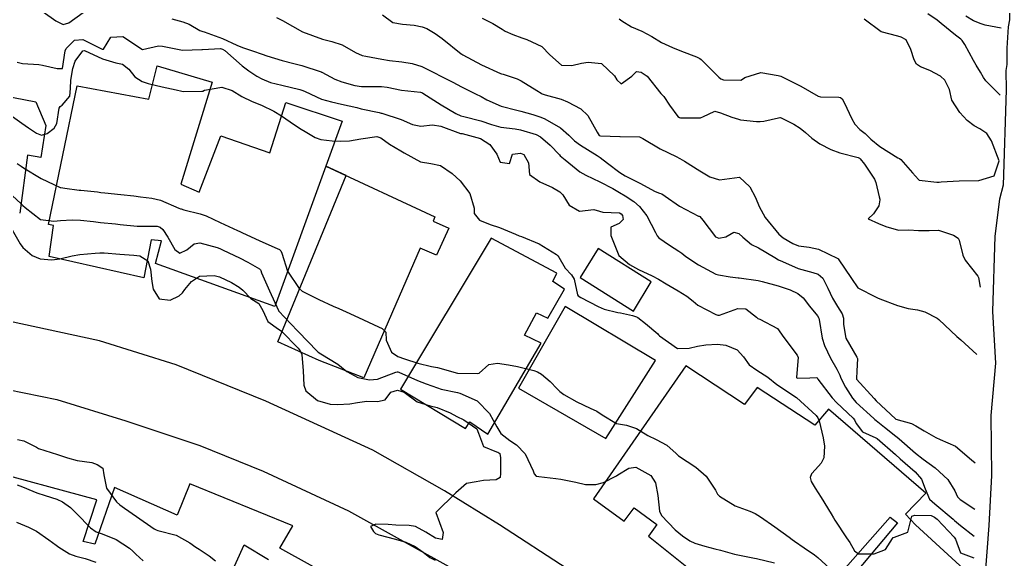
# Model space of a CAD drawing. Header units: metres. Extents: x 318500 to 325275, y 7408834 to 7428799.
# Drawn here: x 320330.3 to 320429.5, y 7413207.7 to 7413261.7 of the extents above; entities that cross this region are included whole.
import ezdxf

# ---------------------------------------------------------------- set-up
doc = ezdxf.new("R2010")
doc.units = ezdxf.units.M
doc.header["$MEASUREMENT"] = 0
for name, color, linetype in [('Area', 45, 'Continuous'), ('Curvas de Nivel 1m', 11, 'Continuous'), ('Curvas de Nivel 5m', 15, 'Continuous'), ('Edificações', 30, 'Continuous'), ('Vias Primárias', 230, 'Continuous')]:
    doc.layers.add(name, color=color, linetype=linetype)

msp = doc.modelspace()

# ---------------------------------------------------------------- linework, layer by layer
at = {"layer": 'Area'}
msp.add_lwpolyline([(320429.529, 7413267.596), (320429.464, 7413261.702), (320429.311, 7413261.026), (320429.18, 7413258.872), (320429.179, 7413257.234), (320429.102, 7413256.648), (320429.121, 7413254.696), (320428.815, 7413245.157), (320428.467, 7413243.751), (320428.001, 7413240.039), (320427.744, 7413232.497), (320428.072, 7413227.313), (320427.582, 7413222.075), (320427.641, 7413216.029), (320427.392, 7413211.036), (320426.302, 7413196.956)], dxfattribs=at)
at = {"layer": 'Curvas de Nivel 1m', "flags": 128}
for points, elevation in [([(320366.608, 7413262.233), (320367.632, 7413261.436), (320368.599, 7413261.289), (320369.78, 7413261.197), (320370.596, 7413261.017), (320371.066, 7413260.834), (320371.875, 7413260.351), (320372.582, 7413259.833), (320374.5, 7413258.311), (320374.559, 7413258.27), (320374.65, 7413258.218), (320376.544, 7413257.22), (320378.452, 7413256.34), (320378.531, 7413256.31), (320378.7, 7413256.257), (320380.103, 7413255.814), (320380.524, 7413255.614), (320382.082, 7413254.647), (320382.512, 7413254.366), (320382.608, 7413254.306), (320382.911, 7413254.204), (320384.504, 7413253.762), (320385.156, 7413253.515), (320386.49, 7413252.806), (320387.186, 7413252.143), (320388.115, 7413250.473), (320388.331, 7413250.131), (320388.449, 7413250.076), (320390.388, 7413250.039), (320390.449, 7413250.038), (320392.359, 7413249.981), (320392.449, 7413249.958), (320392.697, 7413249.818), (320394.441, 7413248.79), (320396.043, 7413248.026), (320396.427, 7413247.834), (320396.882, 7413247.554), (320398.409, 7413246.588), (320399.432, 7413245.98), (320400.397, 7413245.691), (320402.4, 7413245.94), (320403.446, 7413244.98), (320404.001, 7413243.916), (320404.366, 7413243.001), (320404.983, 7413241.904), (320406.325, 7413240.223), (320406.766, 7413239.883), (320407.755, 7413239.309), (320408.312, 7413239.063), (320409.385, 7413238.918), (320410.309, 7413238.742), (320412.25, 7413237.81), (320412.299, 7413237.763), (320413.636, 7413235.79), (320414.256, 7413234.865), (320416.086, 7413233.908), (320416.241, 7413233.846), (320416.448, 7413233.748), (320418.233, 7413233.072), (320419.31, 7413232.793), (320420.229, 7413232.64), (320420.977, 7413232.438), (320422.221, 7413231.812), (320422.384, 7413231.668), (320424.195, 7413229.985), (320424.586, 7413229.644), (320426.17, 7413228.18)], 723), ([(320428.52, 7413254.17), (320427.089, 7413255.612), (320426.854, 7413255.926), (320426.548, 7413256.463), (320426.108, 7413257.179), (320425.837, 7413257.631), (320424.973, 7413259.256), (320424.721, 7413259.648), (320424.592, 7413259.775), (320424.062, 7413260.191), (320422.615, 7413261.363), (320422.204, 7413261.676), (320421.263, 7413262.327)], 722), ([(320428.61, 7413260.89), (320427.031, 7413261.196), (320426.615, 7413261.309), (320425.854, 7413261.631), (320425.075, 7413262.094)], 723), ([(320355.998, 7413261.953), (320356.601, 7413261.641), (320358.59, 7413260.53), (320360.579, 7413259.768), (320361.523, 7413259.538), (320362.571, 7413259.207), (320363.893, 7413258.457), (320364.556, 7413258.156), (320364.925, 7413258.074), (320366.55, 7413257.776), (320367.313, 7413257.644), (320368.547, 7413257.495), (320369.595, 7413257.328), (320370.54, 7413257.034), (320371.94, 7413256.349), (320372.333, 7413256.148), (320372.527, 7413256.053), (320373.659, 7413255.461), (320374.517, 7413254.994), (320375.932, 7413254.296), (320376.506, 7413254.017), (320377.07, 7413253.713), (320378.492, 7413253.059), (320380.074, 7413252.648), (320380.485, 7413252.552), (320381.691, 7413252.218), (320382.476, 7413251.964), (320382.883, 7413251.795), (320384.461, 7413250.899), (320385.291, 7413250.167), (320385.869, 7413249.584), (320386.44, 7413249.147), (320388.137, 7413248.133), (320388.427, 7413247.934), (320389.177, 7413247.36), (320390.405, 7413246.425), (320390.948, 7413246.092), (320392.389, 7413245.335), (320393.941, 7413244.498), (320394.383, 7413244.329), (320394.605, 7413244.269), (320394.941, 7413244.042), (320396.365, 7413243.026), (320398.287, 7413242.055), (320398.351, 7413242.032), (320398.43, 7413241.989), (320398.706, 7413241.625), (320399.993, 7413239.973), (320400.319, 7413239.831), (320401.012, 7413239.96), (320401.834, 7413240.441), (320402.325, 7413240.297), (320402.719, 7413239.934), (320403.606, 7413239.214), (320404.31, 7413238.871), (320405.937, 7413237.894), (320406.297, 7413237.674), (320406.694, 7413237.484), (320408.284, 7413236.803), (320409.732, 7413236.385), (320410.276, 7413236.223), (320410.763, 7413235.825), (320411.246, 7413234.829), (320411.715, 7413233.815), (320412.232, 7413232.986), (320412.671, 7413232.249), (320412.809, 7413231.801), (320412.836, 7413231.176), (320413.037, 7413229.797), (320414.162, 7413227.915), (320414.22, 7413227.779), (320414.147, 7413226.503), (320414.116, 7413225.78), (320414.139, 7413225.714), (320415.901, 7413223.753), (320416.107, 7413223.544), (320418.021, 7413221.731), (320418.08, 7413221.7), (320419.632, 7413221.263), (320420.073, 7413221.037), (320420.913, 7413220.532), (320422.062, 7413219.861), (320422.522, 7413219.665), (320424.05, 7413218.991), (320425.659, 7413217.626), (320426.03, 7413217.3)], 724), ([(320376.606, 7413261.885), (320377.662, 7413261.335), (320378.595, 7413260.771), (320378.915, 7413260.577), (320379.667, 7413260.244), (320380.585, 7413259.899), (320381.063, 7413259.745), (320382.572, 7413259.038), (320383.382, 7413258.198), (320384.545, 7413257.161), (320385.581, 7413257.127), (320386.548, 7413257.376), (320387.212, 7413257.482), (320388.548, 7413257.346), (320389.865, 7413256.11), (320390.113, 7413255.693), (320390.522, 7413255.315), (320391.597, 7413256.084), (320392.07, 7413256.544), (320392.536, 7413256.467), (320393.145, 7413256.064), (320394.513, 7413254.341), (320394.651, 7413254.187), (320394.797, 7413254.046), (320395.379, 7413253.155), (320396.212, 7413252.024), (320396.373, 7413251.916), (320396.479, 7413251.888), (320398.388, 7413251.9), (320398.479, 7413251.903), (320398.55, 7413251.919), (320398.717, 7413251.988), (320399.909, 7413252.555), (320400.486, 7413252.394), (320401.626, 7413251.953), (320402.281, 7413251.746), (320402.478, 7413251.706), (320404.1, 7413251.539), (320404.476, 7413251.524), (320404.821, 7413251.562), (320406.303, 7413251.892), (320406.446, 7413251.925), (320406.481, 7413251.926), (320406.579, 7413251.889), (320407.855, 7413251.25), (320408.47, 7413250.847), (320409.024, 7413250.41), (320409.629, 7413249.842), (320410.452, 7413249.285), (320411.534, 7413248.728), (320412.439, 7413248.388), (320414.303, 7413247.911), (320414.431, 7413247.843), (320414.502, 7413247.779), (320414.928, 7413247.267), (320415.942, 7413245.757), (320416.07, 7413245.428), (320416.382, 7413243.968), (320416.446, 7413243.749), (320416.468, 7413243.66), (320416.37, 7413243.083), (320415.835, 7413242.28), (320415.287, 7413241.766), (320416.343, 7413241.303), (320417.073, 7413241.008), (320418.334, 7413240.641), (320419.378, 7413240.671), (320420.334, 7413240.617), (320421.415, 7413240.603), (320422.334, 7413240.634), (320423.86, 7413240.122), (320424.323, 7413239.829), (320424.404, 7413239.649), (320424.791, 7413238.128), (320425.016, 7413237.639), (320426.276, 7413236.038), (320426.346, 7413235.907), (320426.52, 7413234.92)], 722), ([(320390.326, 7413261.823), (320390.605, 7413261.627), (320391.552, 7413261.033), (320392.598, 7413260.575), (320393.597, 7413260.06), (320394.581, 7413259.463), (320395.67, 7413258.937), (320396.568, 7413258.584), (320398.077, 7413257.997), (320398.41, 7413257.844), (320398.557, 7413257.726), (320400.337, 7413255.972), (320400.538, 7413255.814), (320400.801, 7413255.701), (320402.536, 7413255.666), (320402.709, 7413255.766), (320402.937, 7413255.934), (320404.545, 7413256.428), (320406.283, 7413256.152), (320406.542, 7413256.06), (320406.665, 7413256.012), (320406.948, 7413255.884), (320408.528, 7413255.059), (320410.274, 7413254.073), (320410.513, 7413254.006), (320412.361, 7413253.962), (320412.512, 7413253.937), (320412.67, 7413253.808), (320412.876, 7413253.433), (320413.66, 7413251.792), (320413.96, 7413251.273), (320414.469, 7413250.725), (320415.004, 7413250.311), (320415.559, 7413249.764), (320416.449, 7413249.025), (320418.28, 7413247.884), (320418.431, 7413247.807), (320418.571, 7413247.728), (320419.743, 7413246.377), (320420.349, 7413245.701), (320420.371, 7413245.671), (320420.4, 7413245.653), (320422.173, 7413245.448), (320422.398, 7413245.454), (320422.597, 7413245.469), (320424.399, 7413245.57), (320426.4, 7413245.62), (320427.908, 7413246.098), (320428.43, 7413247.59), (320427.653, 7413249.602), (320427.19, 7413250.332), (320426.472, 7413250.803), (320425.934, 7413251.088), (320425.228, 7413251.639), (320424.492, 7413252.432), (320423.678, 7413253.658), (320423.444, 7413254.743), (320422.985, 7413255.666), (320422.544, 7413256.065), (320421.49, 7413256.626), (320420.553, 7413257.016), (320420.134, 7413257.285), (320419.892, 7413257.71), (320419.562, 7413258.728), (320419.102, 7413259.722), (320418.594, 7413259.997), (320418.26, 7413260.068), (320416.602, 7413260.525), (320414.907, 7413261.776)], 721), ([(320329.981, 7413257.466), (320330.537, 7413257.352), (320332.172, 7413257.239), (320332.534, 7413257.165), (320334.011, 7413256.855), (320334.53, 7413256.827), (320334.538, 7413256.85), (320334.802, 7413258.6), (320334.9, 7413258.845), (320335.73, 7413259.676), (320336.574, 7413259.754), (320338.523, 7413258.791), (320338.56, 7413258.771), (320338.583, 7413258.767), (320338.637, 7413258.789), (320339.382, 7413259.978), (320340.579, 7413260.044), (320342.56, 7413258.74), (320344.164, 7413259.118), (320344.566, 7413259.094), (320346.56, 7413258.69), (320348.493, 7413258.729), (320348.561, 7413258.735), (320350.356, 7413258.841), (320350.562, 7413258.787), (320350.8, 7413258.628), (320352.537, 7413257.092), (320353.21, 7413256.6), (320354.023, 7413256.086), (320354.522, 7413255.794), (320355.398, 7413255.446), (320356.516, 7413255.156), (320358.323, 7413254.72), (320358.511, 7413254.671), (320358.616, 7413254.634), (320358.851, 7413254.525), (320360.499, 7413253.776), (320361.493, 7413253.487), (320362.492, 7413253.26), (320364.025, 7413252.917), (320364.485, 7413252.813), (320366.273, 7413252.423), (320366.479, 7413252.372), (320366.538, 7413252.36), (320368.47, 7413251.73), (320369.604, 7413251.237), (320370.46, 7413251.061), (320371.607, 7413251.209), (320372.461, 7413251.044), (320374.422, 7413250.339), (320374.45, 7413250.331), (320374.598, 7413250.309), (320376.445, 7413249.813), (320377.383, 7413249.22), (320378.077, 7413248.265), (320378.418, 7413247.467), (320379.343, 7413247.32), (320379.624, 7413248.242), (320380.431, 7413248.359), (320380.76, 7413248.227), (320381.251, 7413247.389), (320381.343, 7413246.221), (320382.389, 7413245.467), (320383.664, 7413244.908), (320384.374, 7413244.472), (320384.694, 7413244.175), (320385.327, 7413243.133), (320386.354, 7413242.542), (320387.779, 7413242.713), (320388.354, 7413242.532), (320388.679, 7413242.451), (320390.353, 7413242.366), (320390.54, 7413242.285), (320390.683, 7413242.095), (320390.744, 7413241.694), (320390.338, 7413241.289), (320389.503, 7413240.942), (320389.49, 7413240.112), (320390.29, 7413238.1), (320391.378, 7413237.18), (320392.276, 7413236.706), (320393.628, 7413236.056), (320394.265, 7413235.708), (320395.03, 7413235.267), (320396.248, 7413234.542), (320397.111, 7413234.007), (320397.745, 7413233.507), (320398.231, 7413233.107), (320400.018, 7413232.176), (320400.221, 7413232.104), (320400.384, 7413232.13), (320402.228, 7413232.771), (320403.036, 7413232.736), (320404.105, 7413231.912), (320404.218, 7413231.793), (320404.424, 7413231.701), (320406.204, 7413230.791), (320406.835, 7413229.88), (320408.164, 7413228.115), (320408.275, 7413227.858), (320408.144, 7413226.289), (320408.116, 7413225.86), (320408.139, 7413225.826), (320408.193, 7413225.805), (320409.452, 7413225.84), (320410.14, 7413225.851), (320410.167, 7413225.83), (320410.254, 7413225.713), (320411.682, 7413223.814), (320412.103, 7413223.35), (320413.774, 7413221.785), (320413.914, 7413221.618), (320414.075, 7413221.273), (320414.731, 7413220.435), (320416.061, 7413219.829), (320416.203, 7413219.749), (320418.036, 7413218.138), (320418.505, 7413217.723), (320420.011, 7413216.406), (320420.653, 7413215.69), (320421.012, 7413214.707), (320421.448, 7413213.678), (320421.973, 7413213.2), (320423.826, 7413211.651), (320423.948, 7413211.543), (320424.537, 7413211.045), (320425.93, 7413209.98)], 726), ([(320329.04, 7413252.353), (320330.457, 7413251.36), (320331.139, 7413250.89), (320331.918, 7413250.351), (320332.443, 7413250.146), (320332.992, 7413250.317), (320333.688, 7413250.858), (320333.972, 7413251.341), (320334.212, 7413252.853), (320334.295, 7413253.039), (320334.485, 7413253.181), (320335.267, 7413254.07), (320335.328, 7413254.838), (320335.358, 7413255.677), (320335.567, 7413256.834), (320335.808, 7413257.564), (320336.557, 7413258.627), (320336.742, 7413258.632), (320338.545, 7413257.816), (320339.892, 7413257.424), (320340.538, 7413257.274), (320341.192, 7413256.76), (320341.774, 7413256.003), (320342.518, 7413255.537), (320343.131, 7413255.346), (320344.513, 7413255.006), (320345.923, 7413254.696), (320346.508, 7413254.563), (320346.653, 7413254.543), (320348.508, 7413254.559), (320348.587, 7413254.581), (320348.758, 7413254.656), (320350.513, 7413254.972), (320351.533, 7413254.62), (320352.501, 7413254.018), (320353.556, 7413253.533), (320354.489, 7413253.161), (320355.73, 7413252.561), (320356.473, 7413252.111), (320357.8, 7413251.196), (320358.454, 7413250.775), (320358.859, 7413250.524), (320359.86, 7413249.925), (320360.442, 7413249.72), (320361.553, 7413249.595), (320362.441, 7413249.547), (320363.312, 7413249.591), (320364.443, 7413249.781), (320366.037, 7413250.017), (320366.445, 7413249.896), (320367.298, 7413249.267), (320368.432, 7413248.6), (320368.782, 7413248.386), (320370.417, 7413247.492), (320371.452, 7413247.316), (320372.411, 7413247.103), (320373.595, 7413246.322), (320374.389, 7413245.573), (320375.371, 7413244.3), (320375.799, 7413242.852), (320375.795, 7413242.296), (320376.34, 7413241.653), (320377.403, 7413241.205), (320378.33, 7413240.909), (320379.95, 7413240.236), (320380.318, 7413240.084), (320380.536, 7413240.009), (320382.306, 7413239.268), (320384.057, 7413238.183), (320384.186, 7413238.079), (320384.287, 7413237.92), (320384.932, 7413236.826), (320385.539, 7413236.161), (320385.826, 7413235.719), (320386.171, 7413234.151), (320386.238, 7413234.046), (320386.483, 7413233.9), (320388.223, 7413232.985), (320388.825, 7413232.727), (320390.214, 7413232.394), (320390.461, 7413232.344), (320391.667, 7413232.078), (320392.084, 7413231.947), (320392.208, 7413231.868), (320392.98, 7413231.284), (320394.192, 7413230.259), (320394.291, 7413230.148), (320394.38, 7413230.047), (320396.172, 7413228.788), (320397.358, 7413228.816), (320398.175, 7413229.009), (320399.029, 7413229.129), (320400.179, 7413229.213), (320401.013, 7413229.122), (320402.17, 7413228.626), (320402.809, 7413227.93), (320403.36, 7413227.13), (320404.147, 7413226.618), (320405.242, 7413225.899), (320406.129, 7413225.164), (320408.11, 7413223.86), (320410.083, 7413222.051), (320410.261, 7413221.828), (320410.394, 7413221.509), (320410.77, 7413219.823), (320410.899, 7413218.97), (320410.835, 7413217.822), (320410.574, 7413217.272), (320410.012, 7413216.632), (320409.621, 7413216.221), (320409.472, 7413215.838), (320409.591, 7413215.431), (320409.989, 7413214.779), (320410.579, 7413213.824), (320411.583, 7413212.186), (320411.806, 7413211.811), (320411.946, 7413211.565), (320413.13, 7413209.792), (320413.454, 7413209.326), (320413.907, 7413208.502), (320414.308, 7413208.178), (320415.905, 7413208.202), (320417.026, 7413208.621), (320417.715, 7413209.732), (320417.811, 7413209.842), (320417.922, 7413209.861), (320419.267, 7413210.373), (320419.595, 7413211.705), (320419.676, 7413211.982), (320419.956, 7413212.077), (320421.612, 7413212.019), (320421.953, 7413211.875), (320422.203, 7413211.667), (320423.923, 7413209.874), (320424.05, 7413209.648), (320424.552, 7413208.286), (320425.9, 7413207.79)], 727), ([(320330.003, 7413247.31), (320330.402, 7413247.049), (320330.617, 7413246.897), (320332.384, 7413245.818), (320334.296, 7413244.926), (320334.371, 7413244.902), (320334.76, 7413244.844), (320336.204, 7413244.658), (320336.368, 7413244.64), (320338.035, 7413244.463), (320338.366, 7413244.427), (320338.767, 7413244.385), (320340.364, 7413244.209), (320341.673, 7413244.061), (320342.362, 7413243.985), (320343.486, 7413243.848), (320344.359, 7413243.636), (320346.199, 7413242.844), (320346.351, 7413242.784), (320346.425, 7413242.763), (320346.699, 7413242.685), (320348.344, 7413242.279), (320348.92, 7413242.072), (320350.332, 7413241.42), (320352.081, 7413240.612), (320352.318, 7413240.505), (320352.511, 7413240.414), (320354.305, 7413239.58), (320356.054, 7413238.794), (320356.292, 7413238.681), (320356.419, 7413238.549), (320356.502, 7413238.333), (320357.097, 7413236.542), (320358.244, 7413234.788), (320358.556, 7413234.525), (320360.228, 7413233.681), (320361.676, 7413233.02), (320362.215, 7413232.791), (320362.966, 7413232.462), (320364.204, 7413231.893), (320365.189, 7413231.424), (320366.195, 7413230.953), (320366.559, 7413230.779), (320366.937, 7413230.409), (320366.971, 7413229.615), (320367.513, 7413228.4), (320368.154, 7413227.982), (320368.8, 7413227.734), (320370.144, 7413227.317), (320371.505, 7413226.984), (320372.138, 7413226.865), (320374.13, 7413226.31), (320376.13, 7413226.266), (320376.282, 7413226.288), (320377.253, 7413227.163), (320378.145, 7413227.289), (320379.234, 7413227.153), (320380.141, 7413226.984), (320381.775, 7413226.574), (320382.133, 7413226.443), (320382.531, 7413226.204), (320383.403, 7413225.471), (320384.115, 7413224.715), (320384.39, 7413224.453), (320384.792, 7413224.17), (320386.099, 7413223.417), (320387.422, 7413222.804), (320388.085, 7413222.488), (320388.639, 7413222.122), (320390.067, 7413221.244), (320391.071, 7413221.079), (320392.06, 7413220.755), (320393.21, 7413220.058), (320394.046, 7413219.64), (320395.103, 7413219.092), (320396.033, 7413218.235), (320396.281, 7413218.016), (320398.013, 7413216.873), (320399.04, 7413215.98), (320399.986, 7413214.559), (320400.183, 7413214.168), (320400.373, 7413213.964), (320401.966, 7413213), (320403.416, 7413212.46), (320403.955, 7413212.244), (320404.509, 7413211.904), (320405.935, 7413210.89), (320407.365, 7413209.868), (320407.689, 7413209.635), (320407.916, 7413209.479), (320408.874, 7413208.81), (320409.902, 7413208.076), (320410.231, 7413207.827), (320411.878, 7413206.32)], 728), ([(320329.522, 7413244.073), (320330.354, 7413243.3), (320330.56, 7413243.105), (320330.786, 7413242.893), (320332.333, 7413241.718), (320333.657, 7413241.53), (320334.332, 7413241.618), (320335.495, 7413241.67), (320336.332, 7413241.627), (320337.64, 7413241.491), (320338.329, 7413241.419), (320339.834, 7413241.268), (320340.327, 7413241.218), (320342.033, 7413241.035), (320342.324, 7413241.023), (320344.005, 7413241.035), (320344.324, 7413240.949), (320344.593, 7413240.707), (320345.08, 7413239.931), (320345.785, 7413238.695), (320346.287, 7413238.343), (320346.999, 7413238.679), (320347.715, 7413239.252), (320348.301, 7413239.36), (320350.041, 7413238.887), (320350.292, 7413238.783), (320350.643, 7413238.626), (320352.283, 7413237.872), (320353.123, 7413237.442), (320354.272, 7413236.765), (320354.368, 7413236.675), (320354.408, 7413236.578), (320354.483, 7413236.36), (320355.282, 7413234.564), (320356.185, 7413232.576), (320356.195, 7413232.55), (320358.093, 7413230.531), (320358.189, 7413230.431), (320360.058, 7413228.502), (320360.159, 7413228.4), (320360.426, 7413228.226), (320362.141, 7413227.195), (320363.039, 7413226.461), (320364.124, 7413225.874), (320365.312, 7413225.622), (320366.123, 7413225.706), (320367.957, 7413226.393), (320368.074, 7413226.448), (320368.131, 7413226.437), (320368.244, 7413226.389), (320370.122, 7413225.57), (320370.993, 7413225.231), (320372.115, 7413224.817), (320372.489, 7413224.709), (320374.111, 7413224.369), (320374.372, 7413224.307), (320376.099, 7413223.527), (320377.327, 7413222.271), (320378.06, 7413220.908), (320378.473, 7413220.254), (320379.361, 7413219.558), (320380.039, 7413219.12), (320380.894, 7413218.221), (320381.703, 7413216.515), (320381.804, 7413216.212), (320381.997, 7413215.987), (320382.268, 7413215.934), (320383.994, 7413215.754), (320384.472, 7413215.693), (320385.988, 7413215.377), (320386.966, 7413215.159), (320387.985, 7413215.13), (320388.773, 7413215.333), (320389.998, 7413215.966), (320390.081, 7413216.016), (320390.197, 7413216.097), (320391.298, 7413216.794), (320392.012, 7413216.871), (320393.503, 7413216.055), (320393.989, 7413215.305), (320394.216, 7413214.046), (320394.39, 7413212.479), (320394.589, 7413212.04), (320395.929, 7413210.615), (320396.682, 7413210.009), (320397.421, 7413209.506), (320397.913, 7413209.263), (320398.936, 7413208.953), (320399.907, 7413208.701), (320400.49, 7413208.545), (320401.902, 7413208.152), (320402.075, 7413208.111), (320403.046, 7413207.923), (320403.898, 7413207.758), (320404.084, 7413207.721), (320405.891, 7413207.302)], 729), ([(320330.038, 7413219.665), (320330.666, 7413219.52), (320331.916, 7413218.872), (320332.029, 7413218.808), (320332.134, 7413218.763), (320334.02, 7413218.159), (320335.041, 7413217.808), (320336.011, 7413217.561), (320337.472, 7413217.334), (320338.006, 7413217.159), (320338.561, 7413216.784), (320338.663, 7413216.11), (320338.937, 7413214.78), (320339.956, 7413213.4), (320340.288, 7413213.1), (320340.734, 7413212.758), (320341.938, 7413211.942), (320343.733, 7413210.713), (320343.918, 7413210.594), (320344.085, 7413210.541), (320345.911, 7413210.069), (320347.289, 7413209.28), (320347.893, 7413208.847), (320348.218, 7413208.655), (320349.241, 7413207.997), (320349.879, 7413207.489)], 731), ([(320329.973, 7413215.111), (320330.522, 7413214.892), (320331.548, 7413214.458), (320331.964, 7413214.3), (320332.794, 7413214.029), (320333.958, 7413213.671), (320334.529, 7413213.415), (320335.318, 7413212.829), (320335.941, 7413212.225), (320337.334, 7413210.799), (320337.914, 7413210.408), (320338.514, 7413210.181), (320339.903, 7413209.638), (320341.239, 7413208.75), (320341.587, 7413208.444), (320341.884, 7413208.166), (320342.624, 7413207.476)], 732), ([(320329.927, 7413211.353), (320331.119, 7413210.882), (320331.914, 7413210.466), (320333.153, 7413209.606), (320333.893, 7413209.046), (320334.159, 7413208.846), (320335.236, 7413208.182), (320335.881, 7413207.948), (320336.797, 7413207.724), (320337.876, 7413207.367)], 733)]:
    msp.add_lwpolyline(points, dxfattribs=dict(at, elevation=elevation))
at = {"layer": 'Curvas de Nivel 5m', "flags": 128}
for points, elevation in [([(320332.607, 7413262.521), (320333.848, 7413261.607), (320334.594, 7413261.244), (320335.175, 7413261.42), (320336.606, 7413262.46)], 725), ([(320345.49, 7413261.812), (320346.598, 7413261.515), (320347.215, 7413261.299), (320348.312, 7413260.664), (320348.588, 7413260.552), (320348.732, 7413260.514), (320350.578, 7413259.848), (320352.013, 7413259.171), (320352.565, 7413258.929), (320353.586, 7413258.595), (320354.555, 7413258.271), (320355, 7413258.126), (320356.547, 7413257.65), (320357.735, 7413257.345), (320358.539, 7413257.139), (320360.448, 7413256.501), (320360.509, 7413256.48), (320360.53, 7413256.47), (320361.821, 7413255.779), (320362.52, 7413255.506), (320363.846, 7413255.128), (320364.516, 7413255.03), (320365.12, 7413255.045), (320366.516, 7413255.047), (320367.067, 7413254.963), (320368.513, 7413254.676), (320370.422, 7413254.46), (320370.511, 7413254.44), (320370.564, 7413254.422), (320370.655, 7413254.368), (320372.493, 7413253.199), (320373.947, 7413252.318), (320374.477, 7413252.104), (320374.746, 7413252.037), (320376.47, 7413251.593), (320377.52, 7413251.218), (320378.46, 7413250.948), (320379.897, 7413250.8), (320380.457, 7413250.706), (320382.003, 7413250.214), (320382.448, 7413249.975), (320383.401, 7413249.157), (320384.341, 7413248.181), (320384.429, 7413248.09), (320384.91, 7413247.686), (320386.405, 7413246.499), (320387.006, 7413246.144), (320388.39, 7413245.494), (320389.687, 7413244.804), (320390.375, 7413244.404), (320390.94, 7413244.091), (320391.806, 7413243.52), (320392.359, 7413243.006), (320393.114, 7413242.062), (320393.984, 7413240.394), (320394.151, 7413240.052), (320394.318, 7413239.855), (320395.393, 7413239.116), (320396.305, 7413238.528), (320396.602, 7413238.314), (320397.002, 7413238.009), (320398.288, 7413237.172), (320400.009, 7413236.237), (320400.273, 7413236.148), (320401.46, 7413235.952), (320402.269, 7413235.863), (320402.354, 7413235.853), (320404.265, 7413235.583), (320404.665, 7413235.505), (320406.258, 7413235.067), (320407.466, 7413234.657), (320408.246, 7413234.282), (320408.764, 7413233.852), (320409.421, 7413233.031), (320410.222, 7413232.052), (320410.343, 7413231.829), (320410.375, 7413231.671), (320410.665, 7413229.825), (320410.918, 7413229.084), (320411.526, 7413227.816), (320412.149, 7413226.699), (320412.444, 7413226.106), (320412.566, 7413225.804), (320413.023, 7413224.901), (320413.736, 7413223.786), (320414.104, 7413223.378), (320415.856, 7413221.753), (320415.971, 7413221.643), (320416.078, 7413221.559), (320416.932, 7413220.88), (320418.063, 7413219.997), (320418.213, 7413219.879), (320418.387, 7413219.725), (320420.039, 7413218.293), (320420.82, 7413217.688), (320422.017, 7413216.799), (320423.272, 7413215.657), (320423.988, 7413214.492), (320424.245, 7413213.908), (320424.499, 7413213.642), (320425.97, 7413212.66)], 725), ([(320329.358, 7413240.914), (320330.296, 7413239.273), (320330.563, 7413238.896), (320331.504, 7413238.103), (320332.279, 7413237.754), (320333.458, 7413237.678), (320334.279, 7413237.765), (320335.504, 7413238.054), (320336.284, 7413238.203), (320337.822, 7413238.334), (320338.286, 7413238.376), (320338.698, 7413238.374), (320340.285, 7413238.223), (320341.676, 7413238.141), (320342.283, 7413238.074), (320343.099, 7413237.548), (320343.357, 7413236.724), (320343.473, 7413235.5), (320343.627, 7413234.719), (320344.225, 7413233.739), (320345.309, 7413233.614), (320346.231, 7413234.06), (320346.575, 7413234.344), (320346.806, 7413234.682), (320347.448, 7413235.476), (320348.261, 7413236.039), (320349.732, 7413236.108), (320350.26, 7413235.963), (320351.478, 7413235.392), (320352.245, 7413234.922), (320352.593, 7413234.605), (320353.425, 7413233.789), (320354.22, 7413233.269), (320354.626, 7413232.574), (320355.114, 7413231.482), (320356.192, 7413230.728), (320356.442, 7413230.547), (320358.164, 7413228.796), (320358.372, 7413228.527), (320358.521, 7413228.158), (320358.662, 7413226.522), (320358.71, 7413225.115), (320358.931, 7413224.518), (320360.096, 7413223.552), (320361.368, 7413223.204), (320362.09, 7413223.16), (320363.318, 7413223.231), (320364.094, 7413223.372), (320365.05, 7413223.482), (320366.095, 7413223.447), (320366.881, 7413223.626), (320367.442, 7413224.4), (320368.112, 7413224.603), (320368.778, 7413224.383), (320370.096, 7413223.432), (320371.4, 7413223.041), (320372.088, 7413222.865), (320373.408, 7413222.32), (320374.075, 7413221.965), (320374.755, 7413221.618), (320376.057, 7413220.724), (320376.235, 7413220.287), (320376.719, 7413218.962), (320378.032, 7413218.42), (320378.16, 7413218.387), (320378.376, 7413218.255), (320378.445, 7413217.832), (320378.446, 7413216.253), (320378.395, 7413215.853), (320377.99, 7413215.598), (320376.739, 7413215.529), (320375.987, 7413215.416), (320375.032, 7413215.252), (320373.97, 7413214.31), (320371.95, 7413212.34), (320372.684, 7413210.329), (320372.598, 7413209.642), (320371.911, 7413209.76), (320370.948, 7413210.355), (320369.928, 7413210.934), (320369.281, 7413211.025), (320367.93, 7413211.072), (320367.192, 7413211.141), (320365.931, 7413211.165), (320365.422, 7413210.933), (320365.697, 7413210.423), (320365.917, 7413210.244), (320366.245, 7413210.085), (320367.909, 7413209.657), (320368.933, 7413209.351), (320369.898, 7413208.922), (320370.677, 7413208.358), (320371.369, 7413207.832), (320371.882, 7413207.554)], 730)]:
    msp.add_lwpolyline(points, dxfattribs=dict(at, elevation=elevation))
at = {"layer": 'Edificações'}
for points in [[(320336.01, 7413255.096), (320343.177, 7413253.759), (320344.009, 7413257.121), (320349.547, 7413255.458), (320346.397, 7413245.255), (320348.243, 7413244.46), (320350.414, 7413250.099), (320355.306, 7413248.403), (320356.935, 7413253.428), (320362.581, 7413251.548), (320360.924, 7413247.055), (320371.854, 7413241.958), (320371.673, 7413241.524), (320373.266, 7413240.837), (320372.035, 7413238.118), (320370.37, 7413238.841), (320364.721, 7413225.842), (320360.269, 7413227.577), (320356.11, 7413229.44), (320362.961, 7413246.105), (320360.924, 7413247.055), (320355.816, 7413232.991), (320343.865, 7413237.279), (320344.46, 7413239.57), (320343.405, 7413239.679), (320342.677, 7413235.863), (320333.186, 7413238.012), (320333.643, 7413241.098), (320333.14, 7413241.212)], [(320377.176, 7413220.198), (320382.512, 7413229.316), (320380.857, 7413230.125), (320382.034, 7413232.366), (320383.175, 7413231.815), (320384.867, 7413234.718), (320383.676, 7413235.487), (320384.092, 7413236.317), (320377.513, 7413239.847), (320368.412, 7413224.707), (320374.944, 7413220.741), (320375.362, 7413221.413)], [(320388.215, 7413238.782), (320386.425, 7413235.877), (320391.758, 7413232.524), (320393.548, 7413235.467)], [(320380.234, 7413224.791), (320388.998, 7413219.762), (320393.959, 7413227.585), (320384.931, 7413232.995)]]:
    msp.add_lwpolyline(points, close=True, dxfattribs=at)
for points in [[(320327.351, 7413254.366), (320331.863, 7413253.489), (320332.866, 7413251.13), (320332.365, 7413247.909), (320331.04, 7413248.159), (320330.25, 7413242.351)], [(320426.909, 7413204.794), (320420.047, 7413211.101), (320419.042, 7413212.169), (320421.074, 7413214.27), (320411.316, 7413222.696), (320409.961, 7413221.087), (320404.18, 7413224.88), (320402.908, 7413223.148), (320397.012, 7413227.036), (320387.748, 7413213.708), (320390.832, 7413211.455), (320391.847, 7413212.807), (320394.103, 7413211.117), (320393.276, 7413209.953), (320397.602, 7413206.486)], [(320365.833, 7413203.479), (320356.33, 7413208.773), (320357.617, 7413211.011), (320347.282, 7413215.213), (320346.018, 7413212.059), (320339.729, 7413214.857), (320337.784, 7413209.171), (320336.596, 7413209.435), (320337.96, 7413213.613), (320326.332, 7413216.738)], [(320405.993, 7413198.854), (320417.509, 7413211.879), (320418.242, 7413211.312), (320411.907, 7413203.792)], [(320345.091, 7413192.19), (320352.74, 7413209.09), (320355.175, 7413207.639)]]:
    msp.add_lwpolyline(points, dxfattribs=at)
at = {"layer": 'Vias Primárias'}
for points in [[(320425.782, 7413174.902), (320424.257, 7413174.902), (320422.015, 7413175.658), (320419.33, 7413176.92), (320416.709, 7413178.687), (320409.121, 7413186.131), (320394.634, 7413198.864), (320391.418, 7413201.955), (320385.106, 7413206.683), (320378.336, 7413211.11), (320372.83, 7413214.524), (320365.654, 7413218.591), (320354.905, 7413223.484), (320345.938, 7413227.153), (320338.248, 7413229.547), (320327.853, 7413231.792, 0.01932)], [(320322.475, 7413226.01), (320333.969, 7413223.65), (320340.88, 7413221.536), (320348.287, 7413219.048), (320354.656, 7413216.489), (320363.212, 7413212.503), (320374.174, 7413206.426), (320383.377, 7413199.719), (320386.22, 7413197.664), (320394.394, 7413191.031), (320401.81, 7413184.128, -0.07043), (320405.643, 7413179.395, -0.138019), (320407.208, 7413173.643, -0.123406), (320405.292, 7413166.269, -0.130713), (320401.007, 7413161.758, -0.085595), (320395.257, 7413159.458, -0.049171), (320387.843, 7413158.63), (320369.097, 7413160.578), (320351.715, 7413162.277), (320330.117, 7413164.388)]]:
    msp.add_lwpolyline(points, format="xyb", dxfattribs=at)

doc.saveas('drawing.dxf')
